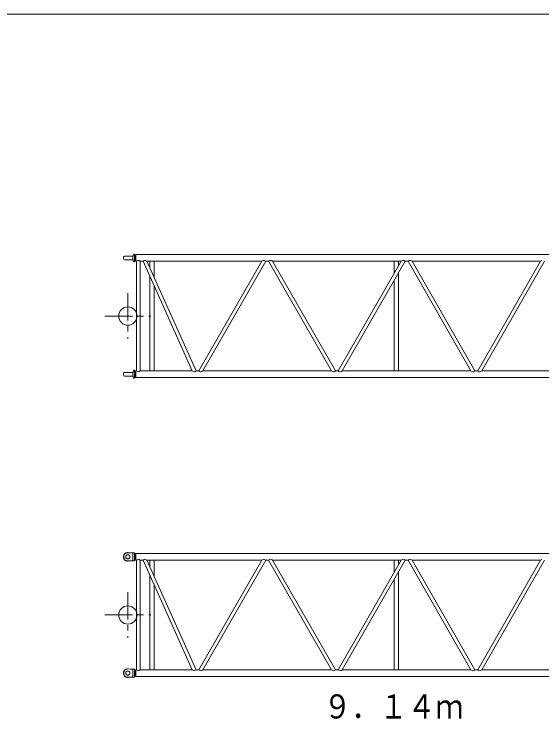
# Model space of a CAD drawing. Units: millimetres on the paper. Extents: x -420 to 420, y -297 to 297.
# Drawn here: x 67.6 to 163.7, y 155.6 to 284 of the extents above; entities that cross this region are included whole.
import ezdxf
from ezdxf.enums import TextEntityAlignment as Align

# ---------------------------------------------------------------- set-up
doc = ezdxf.new("R2010")
doc.units = ezdxf.units.MM
doc.linetypes.add('CHAIN1', pattern=[8, 5, -1, 1, -1])
doc.layers.add('0-0_0', color=7, linetype='Continuous', lineweight=18)
doc.layers.add('0-1_1', color=7, linetype='Continuous', lineweight=18)
doc.styles.add('ＭＳ ゴシック', font='')
doc.styles.get('ＭＳ ゴシック').set_extended_font_data('MS Gothic')

msp = doc.modelspace()

# ---------------------------------------------------------------- linework, layer by layer
at = {"layer": '0-0_0'}
for p, q in [((89.19, 239.586), (89.238, 240.15)), ((89.404, 240.303), (89.478, 240.303)), ((89.478, 240.303), (89.478, 238.87)), ((89.478, 240.303), (89.582, 240.123)), ((89.591, 240.101), (89.591, 239.079)), ((89.611, 240.106), (89.673, 240.106)), ((89.673, 240.113), (89.72, 240.195)), ((89.673, 239.06), (89.673, 240.113)), ((89.72, 240.195), (239.259, 240.195)), ((89.72, 240.195), (89.72, 238.978)), ((87.489, 239.586), (87.505, 239.767)), ((87.489, 239.586), (87.505, 239.405)), ((87.671, 239.92), (89.142, 239.92)), ((87.671, 239.253), (89.142, 239.253)), ((89.19, 239.586), (89.238, 239.022)), ((89.225, 239.996), (89.225, 239.176)), ((89.404, 238.87), (89.478, 238.87)), ((89.582, 239.05), (89.478, 238.87)), ((89.673, 239.066), (89.611, 239.066)), ((89.673, 239.06), (89.72, 238.978)), ((89.72, 238.978), (89.889, 238.978)), ((89.889, 238.978), (89.889, 219.028)), ((90.524, 238.978), (90.524, 219.028)), ((90.524, 238.978), (91.058, 238.978)), ((100.025, 219.028), (91.058, 238.978)), ((100.721, 219.028), (91.754, 238.978)), ((91.754, 238.978), (112.707, 238.978)), ((92.268, 238.978), (92.268, 237.835)), ((93.078, 238.978), (93.078, 236.033)), ((112.707, 238.978), (101.24, 219.028)), ((113.439, 238.978), (101.972, 219.028)), ((113.439, 238.978), (113.94, 238.978)), ((125.407, 219.028), (113.94, 238.978)), ((126.139, 219.028), (114.672, 238.978)), ((114.672, 238.978), (138.107, 238.978)), ((138.107, 238.978), (126.64, 219.028)), ((138.839, 238.978), (127.372, 219.028)), ((136.801, 238.978), (136.801, 236.707)), ((137.611, 238.978), (137.611, 238.116)), ((138.839, 238.978), (139.34, 238.978)), ((150.807, 219.028), (139.34, 238.978)), ((151.539, 219.028), (140.072, 238.978)), ((140.072, 238.978), (163.507, 238.978)), ((163.507, 238.978), (152.04, 219.028)), ((164.239, 238.978), (152.772, 219.028)), ((92.268, 236.286), (92.268, 219.028)), ((137.611, 236.842), (137.611, 219.028)), ((136.801, 235.432), (136.801, 219.028)), ((93.078, 234.484), (93.078, 219.028)), ((87.489, 218.42), (87.505, 218.601)), ((87.489, 218.42), (87.505, 218.239)), ((87.671, 218.753), (89.142, 218.753)), ((89.19, 218.42), (89.238, 218.984)), ((89.19, 218.42), (89.238, 217.856)), ((89.225, 218.83), (89.225, 218.01)), ((89.404, 219.137), (89.478, 219.137)), ((89.478, 219.137), (89.478, 217.703)), ((89.478, 219.136), (89.582, 218.957)), ((89.591, 218.934), (89.591, 217.912)), ((89.611, 218.94), (89.673, 218.94)), ((89.673, 218.946), (89.72, 219.028)), ((89.673, 217.893), (89.673, 218.946)), ((89.72, 219.028), (89.889, 219.028)), ((89.72, 219.028), (89.72, 217.812)), ((90.524, 219.028), (100.025, 219.028)), ((100.721, 219.028), (101.24, 219.028)), ((101.972, 219.028), (125.407, 219.028)), ((126.139, 219.028), (126.64, 219.028)), ((127.372, 219.028), (150.807, 219.028)), ((151.539, 219.028), (152.04, 219.028)), ((152.772, 219.028), (176.207, 219.028)), ((87.671, 218.087), (89.142, 218.087)), ((89.404, 217.703), (89.478, 217.703)), ((89.582, 217.883), (89.478, 217.703)), ((89.673, 217.9), (89.611, 217.9)), ((89.673, 217.893), (89.72, 217.812)), ((89.72, 217.812), (239.259, 217.812)), ((88.311, 185.903), (89.144, 185.826)), ((88.363, 185.95), (89.225, 185.87)), ((89.218, 185.758), (89.218, 184.549)), ((89.225, 185.87), (89.478, 185.87)), ((89.478, 185.87), (89.582, 185.69)), ((89.478, 184.437), (89.478, 185.87)), ((89.591, 185.668), (89.591, 184.646)), ((89.611, 185.673), (89.673, 185.673)), ((89.673, 185.68), (89.72, 185.762)), ((89.673, 184.627), (89.673, 185.68)), ((89.72, 185.762), (239.259, 185.762)), ((89.72, 185.762), (89.72, 184.545)), ((88.311, 184.404), (89.144, 184.481)), ((88.363, 184.357), (89.225, 184.437)), ((89.225, 184.437), (89.478, 184.437)), ((89.582, 184.617), (89.478, 184.437)), ((89.673, 184.633), (89.611, 184.633)), ((89.673, 184.627), (89.72, 184.545)), ((89.72, 184.545), (89.889, 184.545)), ((89.889, 164.595), (89.889, 184.545)), ((90.524, 164.595), (90.524, 184.545)), ((90.524, 184.545), (91.058, 184.545)), ((100.025, 164.595), (91.058, 184.545)), ((100.721, 164.595), (91.754, 184.545)), ((91.754, 184.545), (112.707, 184.545)), ((92.268, 184.545), (92.268, 183.403)), ((93.078, 184.545), (93.078, 181.6)), ((101.24, 164.595), (112.707, 184.545)), ((101.972, 164.595), (113.439, 184.545)), ((113.439, 184.545), (113.94, 184.545)), ((125.407, 164.595), (113.94, 184.545)), ((126.139, 164.595), (114.672, 184.545)), ((114.672, 184.545), (138.107, 184.545)), ((126.64, 164.595), (138.107, 184.545)), ((127.372, 164.595), (138.839, 184.545)), ((136.801, 184.545), (136.801, 182.274)), ((137.611, 184.545), (137.611, 183.683)), ((138.839, 184.545), (139.34, 184.545)), ((150.807, 164.595), (139.34, 184.545)), ((151.539, 164.595), (140.072, 184.545)), ((140.072, 184.545), (163.507, 184.545)), ((152.04, 164.595), (163.507, 184.545)), ((152.772, 164.595), (164.239, 184.545)), ((137.611, 182.409), (137.611, 164.595)), ((92.268, 181.854), (92.268, 164.595)), ((136.801, 181), (136.801, 164.595)), ((93.078, 180.051), (93.078, 164.595)), ((88.311, 164.737), (89.144, 164.659)), ((88.363, 164.784), (89.225, 164.704)), ((89.218, 164.592), (89.218, 163.382)), ((89.225, 164.704), (89.478, 164.704)), ((89.478, 164.704), (89.582, 164.524)), ((89.478, 163.27), (89.478, 164.704)), ((89.591, 164.502), (89.591, 163.479)), ((89.611, 164.507), (89.673, 164.507)), ((89.673, 164.514), (89.72, 164.595)), ((89.673, 163.46), (89.673, 164.514)), ((89.72, 164.595), (89.72, 163.379)), ((89.889, 164.595), (89.72, 164.595)), ((100.025, 164.595), (90.524, 164.595)), ((101.24, 164.595), (100.721, 164.595)), ((125.407, 164.595), (101.972, 164.595)), ((126.64, 164.595), (126.139, 164.595)), ((150.807, 164.595), (127.372, 164.595)), ((152.04, 164.595), (151.539, 164.595)), ((176.207, 164.595), (152.772, 164.595)), ((88.311, 163.237), (89.144, 163.315)), ((88.363, 163.19), (89.225, 163.27)), ((89.225, 163.27), (89.478, 163.27)), ((89.582, 163.45), (89.478, 163.27)), ((89.673, 163.467), (89.611, 163.467)), ((89.673, 163.46), (89.72, 163.379)), ((239.259, 163.379), (89.72, 163.379))]:
    msp.add_line(p, q, dxfattribs=at)
at = {"layer": '0-0_0', "linetype": 'CHAIN1'}
for p, q in [((88.289, 233.17), (88.289, 224.836)), ((84.123, 229.003), (92.456, 229.003)), ((88.289, 178.737), (88.289, 170.404)), ((84.123, 174.57), (92.456, 174.57))]:
    msp.add_line(p, q, dxfattribs=at)
at = {"layer": '0-0_0'}
for centre, radius in [((88.289, 229.003), 1.667), ((88.289, 185.153), 0.379), ((88.289, 185.153), 0.37), ((88.289, 174.57), 1.667), ((88.289, 163.987), 0.379), ((88.289, 163.987), 0.37)]:
    msp.add_circle(centre, radius, dxfattribs=at)
for centre, radius, start, end in [((89.404, 240.136), 0.167, 90.00009, 175.09999), ((89.611, 240.14), 0.0333, 210.00167, 270.0033), ((87.671, 239.753), 0.167, 89.99954, 175.09993), ((87.671, 239.42), 0.167, 184.89996, 269.99953), ((89.142, 240.003), 0.0833, 270.00127, 355.10011), ((89.142, 239.17), 0.0833, 4.90006, 90.00064), ((89.404, 239.036), 0.167, 184.90007, 270.00029), ((89.611, 239.033), 0.0333, 89.9967, 149.99833), ((90.327, 238.573), 0.597, 113.74702, 137.27622), ((90.206, 238.85), 0.295, 66.14323, 113.85673), ((90.085, 238.573), 0.597, 42.72372, 66.25301), ((91.483, 238.603), 0.567, 111.84789, 138.62723), ((91.388, 238.784), 0.364, 66.7311, 108.4281), ((91.263, 238.446), 0.724, 47.29505, 68.25474), ((113.217, 238.397), 0.774, 110.81273, 131.29483), ((113.096, 238.745), 0.406, 73.22201, 112.29374), ((113.009, 238.593), 0.577, 41.82755, 69.26828), ((114.37, 238.593), 0.577, 110.73264, 138.17218), ((114.283, 238.745), 0.406, 67.70694, 106.77914), ((114.162, 238.397), 0.774, 48.70512, 69.18791), ((138.617, 238.397), 0.774, 110.81273, 131.29483), ((138.496, 238.745), 0.406, 73.22201, 112.29374), ((138.409, 238.593), 0.577, 41.82755, 69.26828), ((139.77, 238.593), 0.577, 110.73264, 138.17218), ((139.683, 238.745), 0.406, 67.70694, 106.77914), ((139.562, 238.397), 0.774, 48.70512, 69.18791), ((164.017, 238.397), 0.774, 110.81272, 131.29483), ((87.671, 218.587), 0.167, 89.99954, 175.09993), ((87.671, 218.253), 0.167, 184.89996, 269.99953), ((89.142, 218.837), 0.0833, 270.00127, 355.10011), ((89.404, 218.97), 0.167, 90.00009, 175.09999), ((89.611, 218.973), 0.0333, 210.00167, 270.0033), ((90.327, 219.433), 0.597, 222.72378, 246.25298), ((90.206, 219.156), 0.295, 246.14327, 293.85677), ((90.085, 219.433), 0.597, 293.74699, 317.27628), ((100.516, 219.56), 0.724, 227.29502, 248.25513), ((100.391, 219.222), 0.364, 246.73161, 288.42941), ((100.296, 219.403), 0.567, 291.84693, 318.62556), ((101.67, 219.413), 0.577, 221.82755, 249.26828), ((101.583, 219.262), 0.406, 253.22201, 292.29374), ((101.462, 219.609), 0.774, 290.81273, 311.29483), ((125.917, 219.609), 0.774, 228.70517, 249.18726), ((125.796, 219.262), 0.406, 247.70626, 286.77801), ((125.709, 219.413), 0.577, 290.73172, 318.17245), ((127.07, 219.413), 0.577, 221.82781, 249.26736), ((126.983, 219.262), 0.406, 253.22087, 292.29306), ((126.862, 219.609), 0.774, 290.81208, 311.29488), ((151.317, 219.609), 0.774, 228.70512, 249.18791), ((151.196, 219.262), 0.406, 247.70694, 286.77914), ((151.109, 219.413), 0.577, 290.73264, 318.17218), ((152.47, 219.413), 0.577, 221.82755, 249.26828), ((152.383, 219.262), 0.406, 253.22201, 292.29374), ((152.262, 219.609), 0.774, 290.81272, 311.29483), ((89.142, 218.003), 0.0833, 4.90006, 90.00064), ((89.404, 217.87), 0.167, 184.90007, 270.00029), ((89.611, 217.867), 0.0333, 89.9967, 149.99833), ((88.289, 185.153), 0.8, 84.69932, 275.30066), ((88.289, 185.153), 0.75, 88.33812, 271.64591), ((89.136, 185.743), 0.0833, 1.00519, 84.69751), ((55.54, 185.153), 33.684, 358.99483, 1.00517), ((89.611, 185.707), 0.0333, 210.00167, 270.0033), ((89.136, 184.564), 0.0833, 275.30249, 358.99473), ((89.611, 184.6), 0.0333, 89.9967, 149.99833), ((90.327, 184.14), 0.597, 113.74799, 137.27636), ((90.206, 184.417), 0.295, 66.14223, 113.85773), ((90.085, 184.14), 0.597, 42.72359, 66.25204), ((91.483, 184.17), 0.567, 111.848, 138.62583), ((91.388, 184.351), 0.364, 66.73073, 108.42983), ((91.263, 184.013), 0.724, 47.29494, 68.25445), ((113.217, 183.964), 0.774, 110.81335, 131.2949), ((113.096, 184.312), 0.406, 73.22175, 112.29453), ((113.009, 184.16), 0.577, 41.82723, 69.26725), ((114.37, 184.16), 0.577, 110.73368, 138.1725), ((114.283, 184.312), 0.406, 67.70614, 106.7794), ((114.162, 183.964), 0.774, 48.70504, 69.18729), ((138.617, 183.964), 0.774, 110.81271, 131.29496), ((138.496, 184.312), 0.406, 73.2206, 112.29386), ((138.409, 184.16), 0.577, 41.8275, 69.26632), ((139.77, 184.16), 0.577, 110.73368, 138.1725), ((139.683, 184.312), 0.406, 67.70614, 106.7794), ((139.562, 183.964), 0.774, 48.70504, 69.18729), ((164.017, 183.964), 0.774, 110.81271, 131.29496), ((88.289, 163.987), 0.8, 84.69932, 275.30066), ((88.289, 163.987), 0.75, 88.33812, 271.64591), ((89.136, 164.576), 0.0833, 1.00519, 84.69751), ((55.54, 163.987), 33.684, 358.99483, 1.00517), ((89.611, 164.54), 0.0333, 210.00167, 270.0033), ((90.327, 165.001), 0.597, 222.72364, 246.25201), ((90.206, 164.723), 0.295, 246.14227, 293.85777), ((90.085, 165.001), 0.597, 293.74796, 317.27641), ((100.516, 165.127), 0.724, 227.2937, 248.25284), ((100.391, 164.789), 0.364, 246.72885, 288.42792), ((100.296, 164.97), 0.567, 291.84679, 318.62599), ((101.67, 164.98), 0.577, 221.8275, 249.26633), ((101.583, 164.829), 0.406, 253.22061, 292.29386), ((101.462, 165.177), 0.774, 290.8127, 311.29496), ((125.917, 165.177), 0.774, 228.7051, 249.18664), ((125.796, 164.829), 0.406, 247.70547, 286.77826), ((125.709, 164.98), 0.577, 290.73275, 318.17276), ((127.07, 164.98), 0.577, 221.82724, 249.26725), ((126.983, 164.829), 0.406, 253.22174, 292.29453), ((126.862, 165.177), 0.774, 290.81336, 311.2949), ((151.317, 165.177), 0.774, 228.7051, 249.18664), ((151.196, 164.829), 0.406, 247.70547, 286.77826), ((151.109, 164.98), 0.577, 290.73275, 318.17276), ((152.47, 164.98), 0.577, 221.82724, 249.26725), ((152.383, 164.829), 0.406, 253.22174, 292.29453), ((152.262, 165.177), 0.774, 290.81336, 311.2949), ((89.136, 163.398), 0.0833, 275.30249, 358.99473), ((89.611, 163.434), 0.0333, 89.9967, 149.99833)]:
    msp.add_arc(centre, radius, start, end, dxfattribs=at)
at = {"layer": '0-1_1'}
msp.add_line((-411.5, 284), (411.5, 284), dxfattribs=at)

# ---------------------------------------------------------------- texts
at = {"layer": '0-0_0', "style": 'ＭＳ ゴシック', "width": 0.85}
msp.add_text('９．１４ｍ', height=4.399, dxfattribs=at).set_placement((123.938, 154.398), align=Align.BOTTOM_LEFT)

doc.saveas('drawing.dxf')
